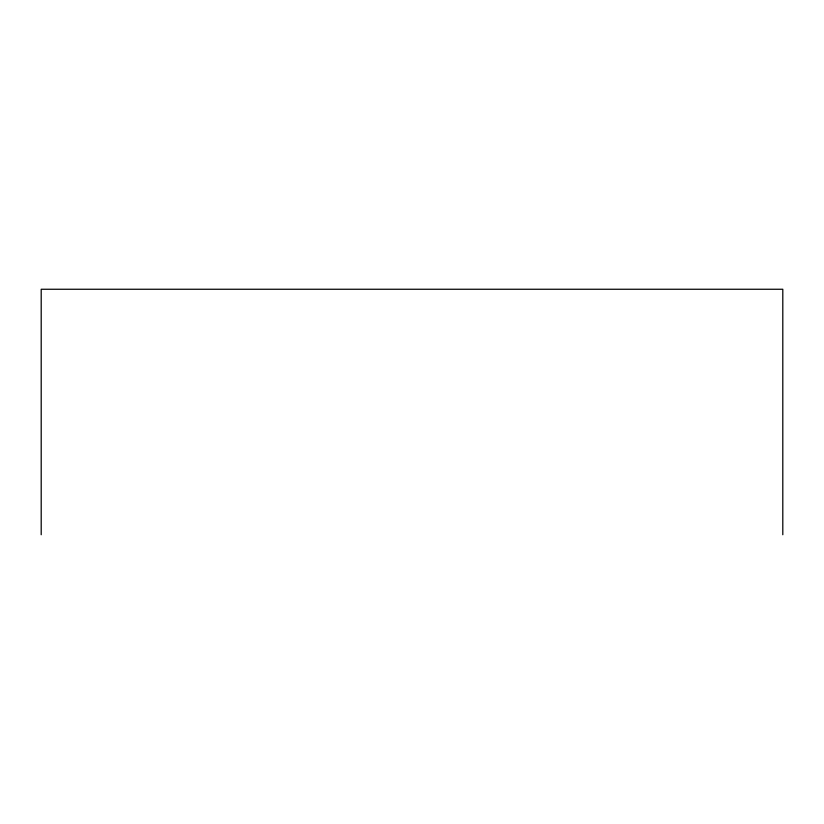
<?xml version="1.0" encoding="UTF-8"?>
<svg xmlns="http://www.w3.org/2000/svg" width="824" height="824" viewBox="0 0 824 824"><rect width="100%" height="100%" fill="white"/><g stroke="black" fill="none" stroke-linecap="round" stroke-linejoin="round"><path stroke-width="1.24" d="M782.8 534.745L782.8 289.255L41.2 289.255L41.2 534.745"/></g></svg>
